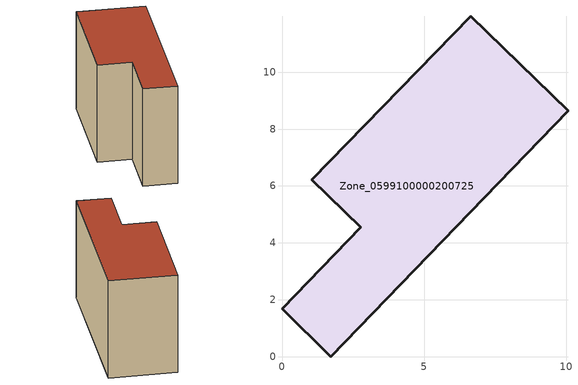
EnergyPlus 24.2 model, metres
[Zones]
Zone_0599100000200725
 floor ground (C_G): 10.06,8.65 1.72,0 0,1.68 2.77,4.54 1.05,6.21 6.64,11.96 z0
 wall outside (C_F): 1.72,0 10.06,8.65 6.64,11.96 1.05,6.21 2.77,4.54 0,1.68 1.72,0 z0:7.35
 roof outside (C_R): 0,1.68 1.72,0 10.06,8.65 6.64,11.96 1.05,6.21 2.77,4.54 z7.35
[BUILDING]
Pand.0599100000200725: North Axis=0; Terrain=City; Loads Convergence Tolerance Value=0.04; Temperature Convergence Tolerance Value=0.4; Solar Distribution=FullExterior; Maximum Number of Warmup Days=25; Minimum Number of Warmup Days=1
[Site:Location]
Rotterdam.The.Hague.AP_ZH_NLD Design_Conditions: Latitude=51.96; Longitude=4.45; Time Zone=1; Elevation=-4.5
[SITE:GROUNDTEMPERATURE:BUILDINGSURFACE]
18, 18, 18, 18, 18, 18, 18, 18, 18, 18, 18, 18
[MATERIAL] Thermal Absorptance=0.9; Solar Absorptance=0.7; Visible Absorptance=0.7
Name | Roughness | Thickness | Conductivity | Density | Specific Heat
G.TI.1946 | MediumSmooth | 0.15 | 1 | 540 | 1210
F.TI.1946 | Rough | 0.3 | 0.857143 | 1920 | 840
R.TI.1946 | MediumRough | 0.2 | 0.1 | 1500 | 1000
[CONSTRUCTION]
C_G: G.TI.1946
C_F: F.TI.1946
C_R: R.TI.1946
[ZONE]
Zone_0599100000200725: Type=1; Multiplier=1; Ceiling Height=Autocalculate; Volume=Autocalculate; Floor Area=autocalculate; Part of Total Floor Area=Yes
[ZONEINFILTRATION:DESIGNFLOWRATE]
Infil_Zone_0599100000200725: Zone or ZoneList or Space or SpaceList=Zone_0599100000200725; Schedule=AlwaysOn; Design Flow Rate Calculation Method=Flow/Area; Flow Rate per Floor Area=0.003; Constant Term Coefficient=1; Temperature Term Coefficient=0; Velocity Term Coefficient=0; Velocity Squared Term Coefficient=0
[HVACTEMPLATE:ZONE:IDEALLOADSAIRSYSTEM]
Zone_0599100000200725: Maximum Heating Supply Air Temperature=50; Minimum Cooling Supply Air Temperature=13; Maximum Heating Supply Air Humidity Ratio=0.0156; Minimum Cooling Supply Air Humidity Ratio=0.0077; Heating Limit=NoLimit; Cooling Limit=NoLimit; Dehumidification Control Type=ConstantSensibleHeatRatio; Cooling Sensible Heat Ratio=0.7; Dehumidification Setpoint=60; Humidification Control Type=None; Humidification Setpoint=30; Outdoor Air Method=None; Outdoor Air Flow Rate per Person=0.00944; Outdoor Air Flow Rate per Zone Floor Area=0; Outdoor Air Flow Rate per Zone=0; Demand Controlled Ventilation Type=None; Outdoor Air Economizer Type=NoEconomizer; Heat Recovery Type=None; Sensible Heat Recovery Effectiveness=0.7; Latent Heat Recovery Effectiveness=0.65
[ZONECONTROL:THERMOSTAT]
ThermostatControl_Zone_0599100000200725: Zone or ZoneList=Zone_0599100000200725; Control Type Schedule=DualSetpointControlType; Control 1=Thermostat_Zone_0599100000200725; Temperature Difference Between Cutout And Setpoint=0
[THERMOSTATSETPOINT:DUALSETPOINT]
Thermostat_Zone_0599100000200725: Heating Setpoint Temperature Schedule=HeatingSetpoint_Zone_0599100000200725; Cooling Setpoint Temperature Schedule=CoolingSetpoint_Zone_0599100000200725
[SCHEDULE:COMPACT]
HeatingSetpoint_Zone_0599100000200725: Through: 12/31, For: AllDays, Until: 24:00, 21
CoolingSetpoint_Zone_0599100000200725: Through: 12/31, For: AllDays, Until: 24:00, 24
DualSetpointControlType: Through: 12/31, For: AllDays, Until: 24:00, 4
AlwaysOn: Through: 12/31, For: AllDays, Until: 24:00, 1
